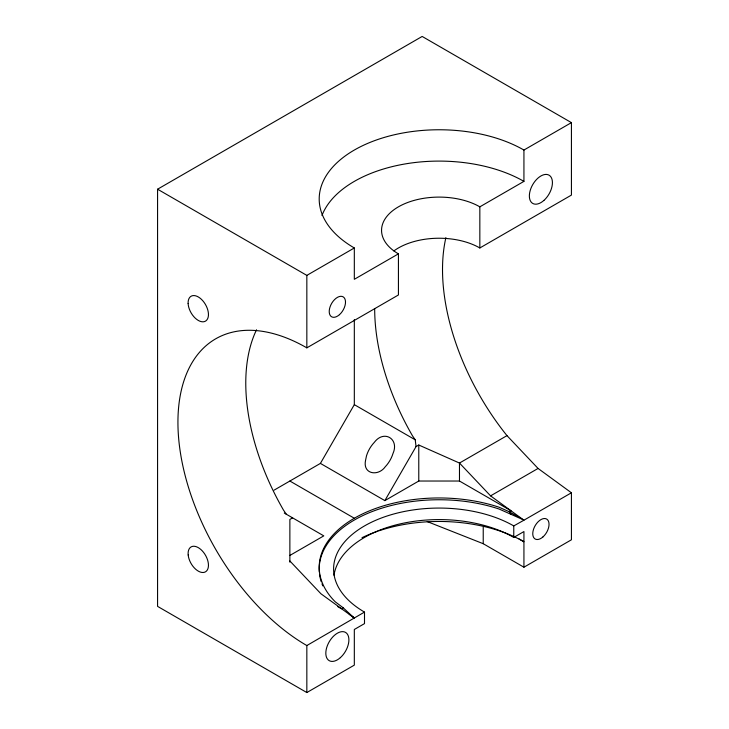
<?xml version="1.0" encoding="UTF-8"?>
<svg xmlns="http://www.w3.org/2000/svg" width="729" height="729" viewBox="0 0 729 729"><rect width="100%" height="100%" fill="white"/><g stroke="black" fill="none" stroke-linecap="round" stroke-linejoin="round"><path stroke-width="1.09" d="M274.113 490.134L320.405 463.407L354.321 404.65L354.321 319.612M320.405 463.407L384.857 500.613L416.049 446.595L418.774 445.018L459.48 463.052L490.571 495.866L523.932 520.205L571.427 492.786L538.066 468.446L506.974 435.632A182.296 105.249 60 0 1 445.893 237.627M364.5 612.087L364.5 623.614L354.321 629.482L354.321 665.13L306.836 692.55L306.836 645.548L364.5 612.087A105.541 60.935 0 0 1 364.5 525.919A105.541 60.935 0 0 1 513.763 525.919L523.932 520.205M306.836 692.55L157.573 606.373L157.573 189.212L422.164 36.45L571.427 122.627L571.427 195.09L479.837 247.969A57.564 33.233 0 0 0 393.879 250.922M157.573 189.212L306.836 275.389L354.321 247.969A119.93 69.246 0 0 1 354.321 150.046A119.93 69.246 0 0 1 523.932 150.046L571.427 122.627M523.932 150.046L523.932 181.375L479.837 206.836A57.564 33.233 0 0 0 398.426 206.836A57.564 33.233 0 0 0 398.426 253.847L354.321 279.307L354.321 247.969M306.836 645.548A182.296 105.249 60 0 1 177.931 422.273A182.296 105.249 60 0 1 306.836 347.851L398.426 294.972L398.426 253.847M292.602 517.863L289.869 519.44L289.869 562.168M289.869 555.452L323.794 535.87L284.283 513.061M384.857 500.613L418.774 481.031L459.48 481.031L511.056 510.801L509.352 511.785L499.092 507.238A119.93 69.246 0 0 0 354.321 518.246L289.869 481.031M506.974 435.632L459.48 463.052L459.48 481.031M490.571 495.866L538.066 468.446M354.321 618.128L343.14 607.749L341.436 608.733L337.545 606.482M333.991 575.227A105.541 60.935 0 0 1 403.019 523.267A105.541 60.935 0 0 1 513.763 537.437L523.932 531.559L523.932 567.208L483.227 543.706L427.23 521.581M523.932 567.208L571.427 539.788L571.427 492.786M511.229 514.419L509.352 511.785L523.039 519.668L499.092 509.033A119.93 69.246 0 0 0 376.793 509.844A119.93 69.246 0 0 0 319.32 572.183M354.321 404.65L415.22 439.806L416.049 446.595M519.094 538.95L523.932 541.747A119.93 69.246 0 0 0 379.162 530.739M343.14 607.749L335.267 601.826A119.93 69.246 0 0 1 354.321 518.246M349.237 614.192L353.601 617.481L320.96 593.789L289.869 560.975M415.22 439.806L412.432 435.732A182.296 105.249 60 0 1 374.679 308.686M286.315 514.227L283.526 510.154A182.296 105.249 60 0 1 256.535 329.781M513.763 525.919L513.763 537.437M483.227 527.103L483.227 543.706M479.837 206.836L479.837 247.969M418.774 445.018L418.774 481.031M306.836 275.389L306.836 347.851M322.819 585.897A119.93 69.246 0 0 1 321.981 583.838M321.243 581.742A119.93 69.246 0 0 1 319.548 574.315M362.021 537.674A119.93 69.246 0 0 1 378.041 531.122M321.981 215.511A119.93 69.246 0 0 1 405.433 163.888A119.93 69.246 0 0 1 523.932 181.375M365.511 460.528C362.696 474.388 378.287 476.529 385.167 466.87A28.176 23.009 -60 0 0 393.022 453.42C399.465 438.913 383.983 429.472 374.36 442.312A28.176 23.009 -60 0 0 366.514 455.771L365.511 460.528M188.128 303.537A14.389 8.311 60 0 0 203.901 321.726A14.389 8.311 60 0 0 202.817 300.785A14.389 8.311 60 0 0 188.128 303.537M188.182 554.988A14.389 8.311 60 0 0 204.412 572.292A14.389 8.311 60 0 0 202.243 550.842A14.389 8.311 60 0 0 188.182 554.988M543.005 536.881A11.509 6.643 -60 0 0 546.65 519.048A11.509 6.643 -60 0 0 533.036 531.122A11.509 6.643 -60 0 0 543.005 536.881M340.343 657.667A16.311 9.413 -60 0 0 345.519 632.398A16.311 9.413 -60 0 0 326.218 649.512A16.311 9.413 -60 0 0 340.343 657.667M339.468 314.673A11.509 6.643 -60 0 0 343.122 296.84A11.509 6.643 -60 0 0 329.499 308.914A11.509 6.643 -60 0 0 339.468 314.673M543.88 200.439A16.311 9.413 -60 0 0 549.055 175.179A16.311 9.413 -60 0 0 529.755 192.283A16.311 9.413 -60 0 0 543.88 200.439"/></g></svg>
